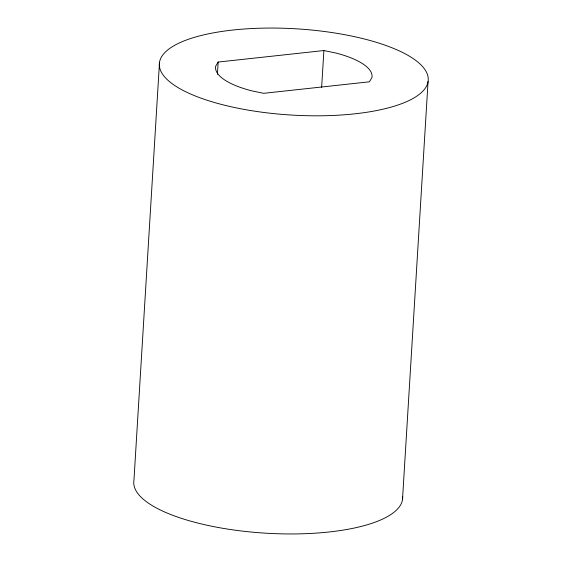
<?xml version="1.0" encoding="UTF-8"?>
<svg xmlns="http://www.w3.org/2000/svg" width="562" height="562" viewBox="0 0 562 562"><rect width="100%" height="100%" fill="white"/><g stroke="black" fill="none" stroke-linecap="round" stroke-linejoin="round"><path stroke-width="0.84" d="M159.51 62.284L133.939 480.419A134.69 43.183 3.5 0 0 266.332 533.219A134.69 43.183 3.5 0 0 402.638 496.372M217.417 74.317L218.168 62.052L323.888 50.545L336.441 53.158A78.399 25.135 3.5 0 1 371.946 77.549L369.41 81.806L263.683 93.32L251.13 90.7A78.399 25.135 3.5 0 1 215.625 66.316L218.168 62.052M321.64 87.328L323.888 50.545M402.49 499.716L428.061 81.581A134.69 43.183 3.5 0 0 232.787 30.039A134.69 43.183 3.5 0 0 220.508 104.181A134.69 43.183 3.5 0 0 428.061 81.581"/></g></svg>
